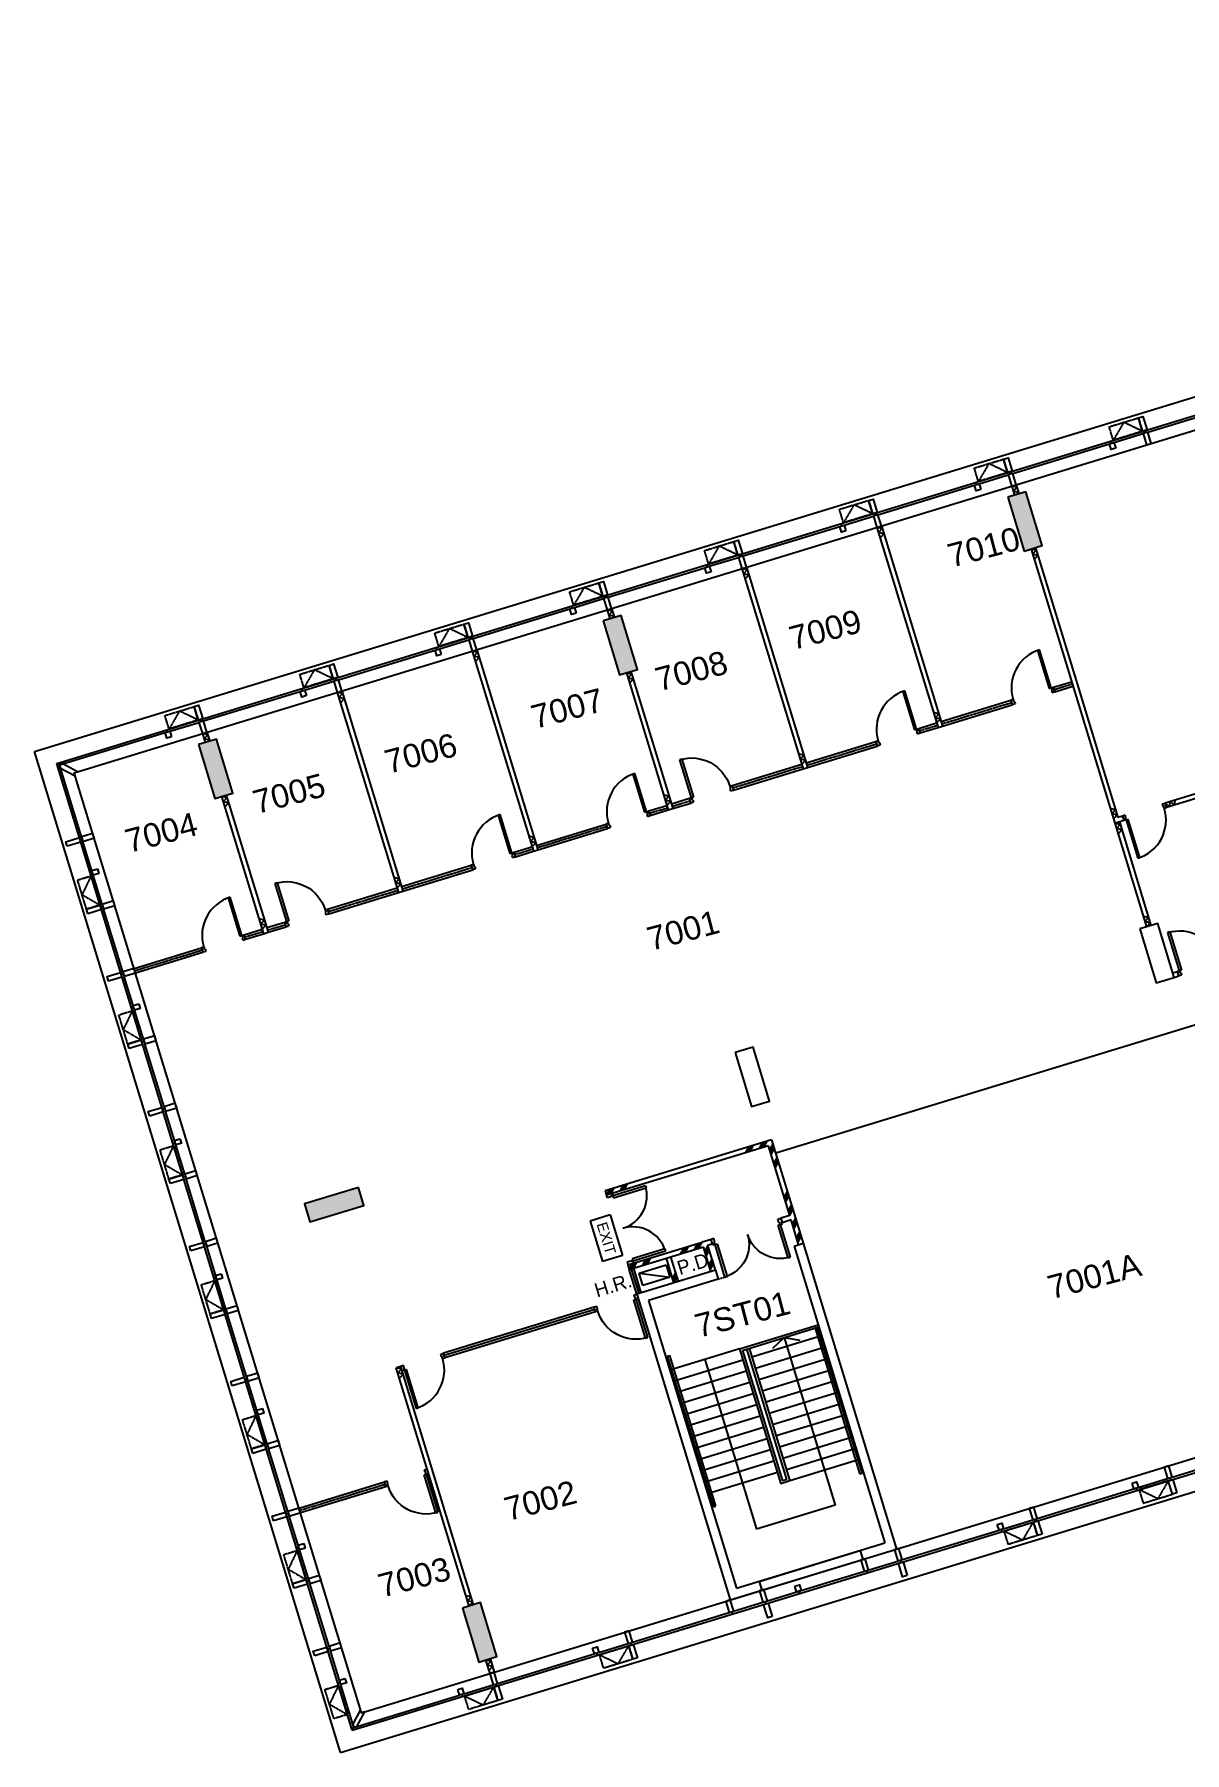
# Model space of a CAD drawing. Header units: millimetres. Extents: x 18595 to 117641, y 6893 to 71647.
# Drawn here: x 18595 to 43060, y 35110 to 71647 of the extents above; entities that cross this region are included whole.
import ezdxf
from ezdxf.enums import TextEntityAlignment as Align

# ---------------------------------------------------------------- set-up
doc = ezdxf.new("R2010")
doc.units = ezdxf.units.MM
for name, pattern in [('HIDDEN', [0.375, 0.25, -0.125]), ('HIDDEN2', [4.7625, 3.175, -1.5875]), ('HIDDENX2', [0.75, 0.5, -0.25])]:
    doc.linetypes.add(name, pattern=pattern)
for name, color, linetype in [('A_Furniture Loose', 8, 'Continuous'), ('DLN041_3', 8, 'Continuous'), ('DLN041__', 8, 'Continuous'), ('DLN061__', 8, 'Continuous'), ('DLN210__', 8, 'Continuous'), ('DLN220__', 8, 'Continuous'), ('DLN240__', 8, 'Continuous'), ('DLN280__', 8, 'Continuous'), ('DLN314__', 8, 'Continuous'), ('DLN325__', 8, 'Continuous'), ('DLN580__', 8, 'Continuous'), ('DLN582_2', 8, 'Continuous'), ('FITDOOR', 8, 'Continuous')]:
    doc.layers.add(name, color=color, linetype=linetype)
doc.styles.add('ROMANS', font='swissl.ttf')
doc.styles.add('SWIS721LT750', font='swissl.ttf')

# ---------------------------------------------------------------- blocks, each defined once
blk = doc.blocks.new('FSEX-V01')
at = {"layer": 'DLN580__'}
for p, q in [((0, 300), (0, 0)), ((0, 300), (600, 300)), ((600, 300), (600, 0)), ((0, 0), (600, 0))]:
    blk.add_line(p, q, dxfattribs=at)
at = {"layer": 'DLN580__', "style": 'ROMANS'}
blk.add_text('EXIT', height=150, dxfattribs=at).set_placement((300, 150), align=Align.MIDDLE)
blk = doc.blocks.new('DR1CR2')
at = {"layer": 'FITDOOR'}
for p, q in [((-50, 0), (-50, -50)), ((-50, 0), (0, 0)), ((0, 0), (0, -25)), ((-62.5, -50), (-50, -50)), ((-62.5, -50), (-62.5, -100)), ((-62.5, -100), (0, -100)), ((-12, -25), (0, -25)), ((-12, -75), (0, -75)), ((0, -75), (0, -100))]:
    blk.add_line(p, q, dxfattribs=at)
blk = doc.blocks.new('DR1AD')
at = {"layer": 'FITDOOR'}
for p, q in [((-45, 1), (0, 1)), ((-45, 1), (-45, 0)), ((0, 0), (0, 1)), ((-45, 0), (0, 0))]:
    blk.add_line(p, q, dxfattribs=at)
blk = doc.blocks.new('DR1AM')
at = {"layer": 'FITDOOR'}
blk.add_arc((0, 0), 1, 90, 180, dxfattribs=at)
blk = doc.blocks.new('DR1CL2')
at = {"layer": 'FITDOOR'}
for p, q in [((50, 0), (0, 0)), ((0, 0), (0, -25)), ((50, 0), (50, -50)), ((12, -25), (0, -25)), ((0, -75), (0, -100)), ((12, -75), (0, -75)), ((62.5, -100), (0, -100)), ((62.5, -50), (50, -50)), ((62.5, -50), (62.5, -100))]:
    blk.add_line(p, q, dxfattribs=at)
blk = doc.blocks.new('DR1CL3')
at = {"layer": 'FITDOOR'}
for p, q in [((0, 0), (0, -37.5)), ((50, 0), (0, 0)), ((50, 0), (50, -50)), ((12, -37.5), (0, -37.5)), ((12, -87.5), (0, -87.5)), ((0, -87.5), (0, -125)), ((62.5, -125), (0, -125)), ((62.5, -50), (50, -50)), ((62.5, -50), (62.5, -125))]:
    blk.add_line(p, q, dxfattribs=at)
blk = doc.blocks.new('DR1CD')
at = {"layer": 'FITDOOR'}
for p, q in [((0, 1), (45, 1)), ((0, 1), (0, 0)), ((45, 0), (45, 1)), ((0, 0), (45, 0))]:
    blk.add_line(p, q, dxfattribs=at)
blk = doc.blocks.new('DR2M')
at = {"layer": 'FITDOOR'}
for centre, start, end in [((0, 0), 0, 90), ((1, 0), 90, 180)]:
    blk.add_arc(centre, 0.5, start, end, dxfattribs=at)
blk = doc.blocks.new('DR1CR3')
at = {"layer": 'FITDOOR'}
for p, q in [((-50, 0), (0, 0)), ((-50, 0), (-50, -50)), ((0, 0), (0, -37.5)), ((-62.5, -50), (-62.5, -125)), ((-62.5, -50), (-50, -50)), ((-62.5, -125), (0, -125)), ((-12, -37.5), (0, -37.5)), ((-12, -87.5), (0, -87.5)), ((0, -87.5), (0, -125))]:
    blk.add_line(p, q, dxfattribs=at)
blk = doc.blocks.new('FSHR-V01')
at = {"layer": 'DLN580__'}
for p, q in [((0, 0), (600, -273)), ((0, 0), (600, 0)), ((0, -273), (0, 0)), ((600, 0), (600, -273)), ((600, -273), (0, -273))]:
    blk.add_line(p, q, dxfattribs=at)
blk = doc.blocks.new('WINDOW-OPEN')
at = {"layer": 'DLN314__', "linetype": 'HIDDEN2', "ltscale": 0.05}
blk.add_lwpolyline([(650, 0), (0, 0), (0, 300), (650, 300)], close=True, dxfattribs=at)
blk.add_lwpolyline([(650, 0), (325, 300), (0, 0)], dxfattribs=at)
blk = doc.blocks.new('314')
at = {"layer": 'DLN314__'}
blk.add_line((600, -250), (600, -300), dxfattribs=at)
for points in [[(650, 0), (550, 0), (550, -250), (650, -250)], [(650, -600), (550, -600), (550, -300), (650, -300)]]:
    blk.add_lwpolyline(points, close=True, dxfattribs=at)
blk = doc.blocks.new('210')
at = {"layer": 'DLN314__'}
blk.add_line((1350, -250), (1350, -300), dxfattribs=at)
blk.add_lwpolyline([(1300, -125), (1400, -125), (1400, -250), (1300, -250)], close=True, dxfattribs=at)
blk = doc.blocks.new('314-1')
at = {"layer": 'DLN314__'}
blk.add_line((-250, -250), (-300, -300), dxfattribs=at)
blk.add_lwpolyline([(71, 0), (0, 0), (0, 71), (-250, -179), (-250, -250), (-179, -250)], close=True, dxfattribs=at)
blk = doc.blocks.new('af')
at = {"layer": 'DLN061__'}
for p, q in [((0, 0), (100, 58)), ((0, 0), (100, -58)), ((0, -115), (100, -58)), ((0, -115), (100, -173))]:
    blk.add_line(p, q, dxfattribs=at)
blk = doc.blocks.new('t')
at = {"layer": 'DLN061__'}
for p, q in [((-100, -58), (0, 0)), ((-100, -58), (0, -115)), ((-100, -173), (0, -115)), ((-100, -173), (-54, -200))]:
    blk.add_line(p, q, dxfattribs=at)
blk = doc.blocks.new('g')
at = {"layer": 'DLN061__'}
for p, q in [((-200, 0), (-100, 100)), ((-150, 0), (-50, 100)), ((-100, 0), (0, 100)), ((100, 0), (200, 100)), ((150, 0), (250, 100)), ((200, 0), (300, 100))]:
    blk.add_line(p, q, dxfattribs=at)

msp = doc.modelspace()

# ---------------------------------------------------------------- linework, layer by layer
at = {"layer": 'A_Furniture Loose'}
for points in [[(39298, 61806), (39681, 61923), (39649, 60659), (40032, 60776)], [(30692, 59175), (31074, 59292), (31042, 58028), (31425, 58144)], [(22085, 56544), (22467, 56661), (22436, 55396), (22818, 55513)], [(24339, 46776), (24456, 46394), (25487, 47127), (25604, 46744)], [(27698, 38183), (28081, 38300), (28049, 37035), (28432, 37152)]]:
    msp.add_solid(points, dxfattribs=at)
at = {"layer": 'DLN061__'}
for p, q in [((34470, 46475), (34470, 46475)), ((32235, 45321), (32168, 45196)), ((32249, 45273), (32183, 45148)), ((32264, 45225), (32197, 45100))]:
    msp.add_line(p, q, dxfattribs=at)
at = {"layer": 'DLN210__'}
for p, q in [((18595, 56397), (68476, 71647)), ((19070, 56145), (68224, 71173)), ((19444, 55946), (68025, 70798)), ((42275, 63187), (44331, 63816)), ((39406, 62310), (41462, 62938)), ((41557, 62968), (42179, 63158)), ((38689, 62091), (39310, 62281)), ((36537, 61433), (38593, 62061)), ((35820, 61213), (36441, 61404)), ((33668, 60556), (35724, 61184)), ((30799, 59679), (32855, 60307)), ((32951, 60336), (33572, 60526)), ((30082, 59459), (30703, 59649)), ((27930, 58801), (29986, 59430)), ((25061, 57924), (27117, 58553)), ((27213, 58582), (27835, 58772)), ((24344, 57705), (24966, 57895)), ((22192, 57047), (24248, 57676)), ((21475, 56828), (22097, 57018)), ((20662, 56579), (21379, 56799)), ((25103, 35110), (18595, 56397)), ((19132, 56112), (20662, 56579)), ((25356, 35584), (19070, 56145)), ((19600, 54582), (19132, 56112)), ((25555, 35959), (19444, 55946)), ((20038, 53147), (19629, 54486)), ((20477, 51713), (20068, 53051)), ((20916, 50278), (20506, 51617)), ((21354, 48844), (20945, 50183)), ((21793, 47409), (21383, 48748)), ((22231, 45975), (21822, 47314)), ((22670, 44540), (22261, 45879)), ((23108, 43106), (22699, 44445)), ((25356, 35584), (54236, 44414)), ((25555, 35959), (53383, 44467)), ((25103, 35110), (54347, 44050)), ((23547, 41671), (23138, 43010)), ((42794, 40968), (45567, 41816)), ((23986, 40237), (23576, 41576)), ((39925, 40091), (42698, 40939)), ((24424, 38802), (24015, 40141)), ((38395, 39623), (39112, 39842)), ((39208, 39871), (39829, 40061)), ((37056, 39214), (38395, 39623)), ((34008, 38752), (36159, 39410)), ((34066, 38561), (36218, 39219)), ((35526, 38746), (36960, 39184)), ((34187, 38336), (35526, 38746)), ((24863, 37368), (24453, 38707)), ((32657, 37869), (34091, 38307)), ((31318, 37459), (32657, 37869)), ((25389, 35647), (24892, 37272)), ((30601, 37240), (31222, 37430)), ((28449, 36582), (29788, 36992)), ((29788, 36992), (30505, 37211)), ((27732, 36363), (28353, 36553)), ((26919, 36114), (27636, 36334)), ((25389, 35647), (26919, 36114))]:
    msp.add_line(p, q, dxfattribs=at)
at = {"layer": 'DLN220__'}
for p, q in [((39383, 62042), (39442, 61850)), ((39479, 62071), (39537, 61880)), ((36514, 61164), (37815, 56909)), ((36610, 61194), (37911, 56938)), ((39793, 60703), (42249, 52670)), ((39888, 60732), (40751, 57911)), ((33645, 60287), (34946, 56032)), ((33741, 60317), (35042, 56061)), ((30777, 59410), (30835, 59219)), ((30872, 59439), (30931, 59248)), ((27908, 58533), (29209, 54278)), ((28003, 58562), (29304, 54307)), ((31281, 58101), (32173, 55184)), ((31186, 58071), (32078, 55155)), ((40273, 57765), (40655, 57882)), ((40302, 57669), (40273, 57765)), ((40302, 57669), (40684, 57786)), ((40751, 57911), (41642, 54994)), ((25039, 57656), (26340, 53400)), ((25134, 57685), (26435, 53430)), ((37882, 57034), (39364, 57487)), ((37911, 56938), (39393, 57391)), ((39364, 57487), (39393, 57391)), ((37404, 56888), (37786, 57005)), ((22170, 56779), (22228, 56588)), ((22265, 56808), (22324, 56617)), ((37433, 56792), (37404, 56888)), ((37433, 56792), (37815, 56909)), ((37815, 56909), (37911, 56938)), ((35013, 56157), (36495, 56610)), ((35042, 56061), (36524, 56514)), ((36495, 56610), (36524, 56514)), ((33435, 55674), (34917, 56127)), ((33464, 55579), (34946, 56032)), ((34946, 56032), (35042, 56061)), ((44655, 55915), (42647, 55301)), ((33435, 55674), (33464, 55579)), ((44493, 55761), (42676, 55206)), ((22579, 55440), (23471, 52523)), ((22675, 55469), (23566, 52553)), ((31666, 55133), (32048, 55250)), ((32078, 55155), (32173, 55184)), ((32526, 55396), (32144, 55280)), ((32173, 55184), (32556, 55301)), ((32556, 55301), (32526, 55396)), ((42676, 55206), (42647, 55301)), ((42647, 55301), (42676, 55206)), ((29275, 54402), (30757, 54856)), ((30757, 54856), (30787, 54760)), ((31695, 55038), (31666, 55133)), ((31695, 55038), (32078, 55155)), ((41767, 54928), (41576, 54869)), ((41738, 55023), (41642, 54994)), ((41672, 54899), (42344, 52699)), ((41738, 55023), (41767, 54928)), ((41738, 55023), (41767, 54928)), ((29304, 54307), (30787, 54760)), ((28797, 54256), (29179, 54373)), ((28826, 54161), (28797, 54256)), ((28826, 54161), (29209, 54278)), ((29209, 54278), (29304, 54307)), ((26406, 53525), (27888, 53978)), ((26435, 53430), (27918, 53883)), ((27888, 53978), (27918, 53883)), ((24828, 53043), (26311, 53496)), ((24857, 52947), (26340, 53400)), ((26340, 53400), (26435, 53430)), ((24828, 53043), (24857, 52947)), ((23059, 52502), (23442, 52619)), ((23920, 52765), (23537, 52648)), ((23566, 52553), (23949, 52670)), ((23949, 52670), (23920, 52765)), ((23088, 52406), (23059, 52502)), ((23088, 52406), (23471, 52523)), ((23471, 52523), (23566, 52553)), ((20716, 51786), (22151, 52224)), ((20745, 51690), (22180, 52129)), ((22151, 52224), (22180, 52129)), ((47750, 51947), (34362, 47854)), ((42809, 51691), (42905, 51720)), ((42838, 51595), (42934, 51625)), ((42934, 51625), (42905, 51720)), ((34274, 48140), (30736, 47059)), ((34208, 48016), (30765, 46963)), ((34661, 46533), (34208, 48016)), ((34274, 48140), (34947, 45941)), ((30736, 47059), (30765, 46963)), ((34661, 46533), (34470, 46475)), ((34470, 46475), (34499, 46379)), ((34690, 46438), (34499, 46379)), ((34851, 45912), (34690, 46438)), ((31218, 45481), (32796, 45963)), ((31248, 45385), (32826, 45868)), ((32988, 46022), (32796, 45963)), ((32986, 45342), (32826, 45868)), ((33017, 45926), (32921, 45897)), ((33082, 45371), (32921, 45897)), ((33017, 45926), (32988, 46022)), ((31218, 45481), (31248, 45385)), ((31408, 44859), (31248, 45385)), ((31456, 44874), (31295, 45400)), ((31504, 44888), (31343, 45414)), ((32197, 45100), (32037, 45626)), ((32293, 45130), (32132, 45656)), ((30500, 44581), (27296, 43602)), ((30529, 44486), (30500, 44581)), ((30515, 44534), (27311, 43554)), ((30529, 44486), (27326, 43506)), ((27326, 43506), (27296, 43602)), ((26388, 43324), (26292, 43295)), ((27842, 38227), (26292, 43295)), ((27937, 38256), (26388, 43324)), ((24225, 40310), (26042, 40866)), ((24254, 40214), (26071, 40770)), ((26071, 40770), (26042, 40866)), ((28193, 37079), (28280, 36792)), ((28288, 37108), (28376, 36821))]:
    msp.add_line(p, q, dxfattribs=at)
at = {"layer": 'DLN220__', "linetype": 'HIDDEN', "ltscale": 15}
for p, q in [((40287, 57717), (40670, 57834)), ((37896, 56986), (39379, 57439)), ((37418, 56840), (37801, 56957)), ((35028, 56109), (36510, 56562)), ((33450, 55626), (34932, 56080)), ((31680, 55086), (32063, 55202)), ((32159, 55232), (32541, 55349)), ((29290, 54355), (30772, 54808)), ((28812, 54208), (29194, 54325)), ((26421, 53477), (27903, 53931)), ((24843, 52995), (26325, 53448)), ((23552, 52600), (23934, 52717)), ((23074, 52454), (23456, 52571)), ((20731, 51738), (22165, 52176)), ((24239, 40262), (26056, 40818))]:
    msp.add_line(p, q, dxfattribs=at)
at = {"layer": 'DLN240__', "linetype": 'HIDDENX2'}
msp.add_line((33140, 45180), (33332, 45238), dxfattribs=at)
at = {"layer": 'DLN240__'}
for p, q in [((33594, 43697), (35267, 44209)), ((33656, 43664), (35282, 44161)), ((35340, 43970), (33858, 43517)), ((34541, 43935), (34293, 43700)), ((34541, 43935), (35630, 40372)), ((34541, 43935), (34877, 43878)), ((35201, 44136), (36151, 41028)), ((35248, 44151), (36199, 41043)), ((32057, 43541), (32105, 43556)), ((32057, 43541), (33037, 40338)), ((32105, 43556), (33084, 40352)), ((33594, 43697), (32111, 43244)), ((33594, 43697), (34471, 40828)), ((33656, 43664), (34504, 40891)), ((34600, 40920), (33752, 43693)), ((33800, 43708), (34662, 40887)), ((35413, 43731), (33931, 43278)), ((35486, 43492), (34004, 43039)), ((33667, 43458), (32184, 43005)), ((33740, 43219), (32258, 42766)), ((32852, 43471), (33956, 39861)), ((35560, 43253), (34077, 42799)), ((33813, 42980), (32331, 42527)), ((35633, 43014), (34150, 42560)), ((35706, 42774), (34223, 42321)), ((33886, 42741), (32404, 42288)), ((33959, 42502), (32477, 42049)), ((35779, 42535), (34297, 42082)), ((34032, 42263), (32550, 41810)), ((34105, 42024), (32623, 41571)), ((35852, 42296), (34370, 41843)), ((35925, 42057), (34443, 41604)), ((34178, 41785), (32696, 41331)), ((35998, 41818), (34516, 41365)), ((34251, 41546), (32769, 41092)), ((34325, 41307), (32842, 40853)), ((36071, 41579), (34589, 41126)), ((36144, 41340), (34662, 40887)), ((34398, 41067), (32915, 40614)), ((36199, 41043), (36151, 41028)), ((34662, 40887), (34471, 40828)), ((34600, 40920), (34504, 40891)), ((33037, 40338), (33084, 40352)), ((35630, 40372), (33956, 39861))]:
    msp.add_line(p, q, dxfattribs=at)
at = {"layer": 'DLN280__'}
for p, q in [((34756, 45882), (34947, 45941)), ((34756, 45882), (36685, 39571)), ((34947, 45941), (36935, 39438)), ((33082, 45371), (31408, 44859)), ((33082, 45371), (33140, 45180)), ((33140, 45180), (31658, 44726)), ((31408, 44859), (33397, 38356)), ((31658, 44726), (33529, 38606)), ((33529, 38606), (36685, 39571)), ((33397, 38356), (36935, 39438)), ((36159, 39410), (36218, 39219)), ((34008, 38752), (34066, 38561))]:
    msp.add_line(p, q, dxfattribs=at)
for points in [[(39298, 61806), (39649, 60659), (40032, 60776), (39681, 61923)], [(30692, 59175), (31042, 58028), (31425, 58144), (31074, 59292)], [(22085, 56544), (22436, 55396), (22818, 55513), (22467, 56661)], [(42105, 52626), (42456, 51478), (42838, 51595), (42488, 52743)], [(33498, 49995), (33849, 48847), (34232, 48964), (33881, 50112)], [(25487, 47127), (24339, 46776), (24456, 46394), (25604, 46744)], [(27698, 38183), (28049, 37035), (28432, 37152), (28081, 38300)]]:
    msp.add_lwpolyline(points, close=True, dxfattribs=at)
at = {"layer": 'DLN314__'}
for p, q in [((36291, 38980), (36305, 38932)), ((33422, 38103), (33436, 38055))]:
    msp.add_line(p, q, dxfattribs=at)
for points in [[(36265, 39233), (36170, 39204), (36243, 38965), (36339, 38994)], [(33397, 38356), (33301, 38327), (33374, 38088), (33470, 38117)]]:
    msp.add_lwpolyline(points, close=True, dxfattribs=at)

# ---------------------------------------------------------------- block references
at = {"layer": 'DLN061__', "xscale": -1}
for name, p, rotation in [('t', (39383, 62042), 17.00000000001537), ('af', (36627, 61138), 17.00000000001537), ('af', (39905, 60677), 17.00000000001537), ('af', (33758, 60261), 17.00000000001537), ('t', (30777, 59410), 17.00000000001537), ('af', (28020, 58507), 17.00000000001537), ('af', (31298, 58045), 17.00000000001537), ('af', (25151, 57630), 17.00000000001537), ('af', (37831, 57199), 17.00000000001537), ('t', (22170, 56779), 17.00000000001537), ('af', (34962, 56322), 17.00000000001537), ('af', (22692, 55414), 17.00000000001537), ('af', (32093, 55445), 17.00000000001537), ('af', (41592, 55160), 17.00000000001537), ('af', (41689, 54843), 17.00000000001537), ('af', (29224, 54568), 17.00000000001537), ('af', (26356, 53691), 17.00000000001537), ('af', (23487, 52814), 17.00000000001537), ('af', (42293, 52865), 17.00000000001537), ('g', (34296, 47729), 286.9999999991571), ('g', (34603, 46725), 286.9999999991571), ('g', (34778, 46151), 286.9999999991571), ('g', (32980, 45706), 106.999999999157), ('af', (26405, 43269), 17.00000000001537), ('af', (27887, 38421), 17.00000000001537), ('af', (28305, 37053), 17.00000000001537)]:
    msp.add_blockref(name, p, dxfattribs=dict(at, rotation=rotation))
at = {"layer": 'DLN061__'}
for name, p, rotation in [('af', (42731, 55222), 106.999999999157), ('g', (33921, 47928), 17.00000000001532), ('g', (30956, 47022), 17.00000000001532), ('g', (32539, 45780), 17.00000000001532), ('g', (31439, 45444), 17.00000000001532)]:
    msp.add_blockref(name, p, dxfattribs=dict(at, rotation=rotation))
at = {"layer": 'DLN314__'}
for name, p, rotation in [('WINDOW-OPEN', (41543, 63016), 17.00000000050286), ('314', (42874, 63109), 196.9999999999545), ('210', (42874, 63109), 196.9999999999509), ('WINDOW-OPEN', (38674, 62138), 17.00000000050286), ('314', (40005, 62232), 196.9999999999545), ('210', (40005, 62232), 196.9999999999509), ('314', (37136, 61354), 196.9999999999545), ('WINDOW-OPEN', (35805, 61261), 17.00000000050286), ('210', (37136, 61354), 196.9999999999509), ('WINDOW-OPEN', (32936, 60384), 17.00000000050286), ('314', (34267, 60477), 196.9999999999545), ('210', (34267, 60477), 196.9999999999509), ('WINDOW-OPEN', (30067, 59507), 17.00000000050286), ('314', (31398, 59600), 196.9999999999545), ('210', (31398, 59600), 196.9999999999509), ('WINDOW-OPEN', (27198, 58630), 17.00000000050286), ('314', (28529, 58723), 196.9999999999545), ('210', (28529, 58723), 196.9999999999509), ('WINDOW-OPEN', (24329, 57753), 17.00000000050286), ('314', (25660, 57846), 196.9999999999545), ('210', (25660, 57846), 196.9999999999509), ('314', (22791, 56969), 196.9999999999545), ('WINDOW-OPEN', (21460, 56876), 17.00000000050286), ('210', (22791, 56969), 196.9999999999509), ('314-1', (19444, 55946), 286.9999998577532), ('314', (19678, 55181), 286.9999999998709), ('WINDOW-OPEN', (19991, 53132), 106.999999999218), ('210', (19678, 55181), 286.9999999999249), ('314', (20117, 53746), 286.9999999998709), ('314', (20555, 52312), 286.9999999998709), ('WINDOW-OPEN', (20868, 50264), 106.999999999218), ('210', (20555, 52312), 286.9999999999249), ('314', (20994, 50877), 286.9999999998709), ('314', (21432, 49443), 286.9999999998709), ('WINDOW-OPEN', (21745, 47395), 106.999999999218), ('210', (21432, 49443), 286.9999999999249), ('314', (21871, 48008), 286.9999999998709), ('314', (22310, 46574), 286.9999999998709), ('WINDOW-OPEN', (22622, 44526), 106.999999999218), ('210', (22310, 46574), 286.9999999999249), ('314', (22748, 45139), 286.9999999998709), ('314', (23187, 43705), 286.9999999998709), ('210', (23187, 43705), 286.9999999999249), ('WINDOW-OPEN', (23499, 41657), 106.999999999218), ('314', (23625, 42270), 286.9999999998709), ('314', (42099, 41017), 16.99999999998646), ('210', (40664, 40578), 17.00000000004043), ('314', (24064, 40836), 286.9999999998709), ('314', (39230, 40140), 16.99999999998646), ('210', (37796, 39701), 17.00000000004043), ('WINDOW-OPEN', (39844, 40014), 197.0000000005029), ('210', (24064, 40836), 286.9999999999249), ('WINDOW-OPEN', (24376, 38788), 106.999999999218), ('314', (36361, 39263), 16.99999999998646), ('314', (24502, 39402), 286.9999999998709), ('314', (33492, 38386), 16.99999999998646), ('210', (33492, 38386), 17.00000000001532), ('314', (30623, 37508), 16.99999999998646), ('314', (24941, 37967), 286.9999999998709), ('210', (29189, 37070), 17.00000000004043), ('WINDOW-OPEN', (31237, 37382), 197.0000000005029), ('WINDOW-OPEN', (25253, 35919), 106.999999999218), ('210', (24941, 37967), 286.9999999999249), ('314', (27754, 36631), 16.99999999998646), ('210', (26320, 36193), 17.00000000004043), ('WINDOW-OPEN', (28368, 36505), 197.0000000005029), ('314-1', (25555, 35959), 17.00000000655237)]:
    msp.add_blockref(name, p, dxfattribs=dict(at, rotation=rotation))
at = {"layer": 'DLN314__', "xscale": -1, "rotation": 196.9999999995008}
msp.add_blockref('WINDOW-OPEN', (42091, 40701), dxfattribs=at)
at = {"layer": 'DLN325__'}
for name, p, xscale, yscale, zscale, rotation in [('DR1AM', (40225, 57750), 850.0000000000136, 850.0000000000136, 850.0000000000136, 16.99999999997207), ('DR1AM', (37356, 56873), 850.0000000000136, 850.0000000000136, 850.0000000000136, 16.99999999997207), ('DR1AM', (32574, 55411), -850.0000000000197, 850, 850, 16.99999999990633), ('DR1AM', (31618, 55119), 850.0000000000136, 850.0000000000136, 850.0000000000136, 16.99999999997207), ('DR1AM', (41815, 54942), 850.0000000000136, 850.0000000000136, 850.0000000000136, 196.999999999972), ('DR1AM', (28749, 54242), 850.0000000000136, 850.0000000000136, 850.0000000000136, 16.99999999997207), ('DR1AM', (23968, 52780), -850.0000000000197, 850, 850, 16.99999999990633), ('DR1AM', (23011, 52487), 850.0000000000136, 850.0000000000136, 850.0000000000136, 16.99999999997207), ('DR1AM', (42953, 51735), -850.0000000000135, 850, 850, 17.00000000002768), ('DR2M', (30899, 46952), 1450.000000000066, 1450.000000000066, 1450.000000000066, 286.9999999999978), ('DR2M', (33072, 45917), -1450.00000000001, 1450, 1450, 197.0000000000004), ('DR1AM', (31390, 44749), -849.9999999999906, 850, 850, 197.0000000000158), ('DR1AM', (26465, 43243), 850.0000000000308, 850.0000000000308, 850.0000000000308, 196.9999999999762), ('DR1AM', (26931, 41033), -849.9999999999906, 850, 850, 197.0000000000158)]:
    msp.add_blockref(name, p, dxfattribs=dict(at, xscale=xscale, yscale=yscale, zscale=zscale, rotation=rotation))
for name, p, yscale, rotation in [('DR1AD', (40225, 57750), 850, 17.00000000369218), ('DR1AD', (37356, 56873), 850, 17.00000000369218), ('DR1AD', (31618, 55119), 850, 17.00000000369218), ('DR1AD', (28749, 54242), 850, 17.00000000369218), ('DR1AD', (41815, 54942), 850, 197.0000000036921), ('DR1AD', (23011, 52487), 850, 17.00000000369218), ('DR1CD', (30899, 46952), 725, 287.0000000026511), ('DR1AD', (31323, 45565), 725, 287.0000000026511), ('DR1AD', (26465, 43243), 850, 197.0000000026514)]:
    msp.add_blockref(name, p, dxfattribs=dict(at, yscale=yscale, rotation=rotation))
for name, p, rotation in [('DR1CR2', (40273, 57765), 17.00000000369218), ('DR1CL2', (39364, 57487), 17.00000000369218), ('DR1CR2', (37404, 56888), 17.00000000369218), ('DR1CL2', (36495, 56610), 17.00000000369218), ('DR1CL2', (42676, 55206), 197.0000000036921), ('DR1CL2', (30757, 54856), 17.00000000369218), ('DR1CR2', (31666, 55133), 17.00000000369218), ('DR1CR2', (41767, 54928), 197.0000000036921), ('DR1CR2', (28797, 54256), 17.00000000369218), ('DR1CL2', (27888, 53978), 17.00000000369218), ('DR1CR2', (23059, 52502), 17.00000000369218), ('DR1CL2', (22151, 52224), 17.00000000369218), ('DR1CL3', (30885, 47000), 287.0000000026511), ('DR1CR3', (31338, 45517), 287.0000000026511), ('DR1CL2', (27326, 43506), 197.0000000026514), ('DR1CR2', (26417, 43229), 197.0000000026514)]:
    msp.add_blockref(name, p, dxfattribs=dict(at, rotation=rotation))
at = {"layer": 'DLN325__', "xscale": -1}
for name, p, yscale, rotation in [('DR1AD', (32574, 55411), 850, 16.99999999881936), ('DR1AD', (23968, 52780), 850, 16.99999999881936), ('DR1AD', (42953, 51735), 850, 16.99999999630753), ('DR1AD', (34459, 46341), 725, 197.0000000000153), ('DR1CD', (33072, 45917), 725, 197.0000000000153), ('DR1AD', (31390, 44749), 850, 196.9999999991998), ('DR1AD', (26931, 41033), 850, 196.9999999991998)]:
    msp.add_blockref(name, p, dxfattribs=dict(at, yscale=yscale, rotation=rotation))
for name, p, rotation in [('DR1CL2', (33435, 55674), 16.99999999881936), ('DR1CR2', (32526, 55396), 16.99999999881936), ('DR1CL2', (24828, 53043), 16.99999999881936), ('DR1CR2', (23920, 52765), 16.99999999881936), ('DR1CR2', (42905, 51720), 16.99999999630753), ('DR1CR3', (34506, 46355), 197.0000000000153), ('DR1CL3', (33024, 45902), 197.0000000000153), ('DR1CL2', (30529, 44486), 196.9999999991998), ('DR1CR2', (31438, 44764), 196.9999999991998), ('DR1CR2', (26979, 41048), 196.9999999991998), ('DR1CL2', (26071, 40770), 196.9999999991998)]:
    msp.add_blockref(name, p, dxfattribs=dict(at, rotation=rotation))
at = {"layer": 'DLN580__', "rotation": 17.00000000001532}
msp.add_blockref('FSHR-V01', (31456, 45304), dxfattribs=at)
at = {"layer": 'DLN582_2', "xscale": 1.499999999998487, "yscale": 1.499999999998487, "zscale": 1.499999999998487, "rotation": 287.0000000015067}
msp.add_blockref('FSEX-V01', (30414, 46413), dxfattribs=at)

# ---------------------------------------------------------------- texts
at = {"layer": 'DLN041_3', "style": 'SWIS721LT750'}
for s, p in [('7010', (38099, 60307)), ('7009', (34729, 58552)), (' 7008', (31693, 57624)), ('7007', (29242, 56875)), ('7006', (26127, 55922)), ('7005', (23324, 55065)), ('7004', (20605, 54237)), ('7001', (31706, 52157)), ('7001A', (40226, 44747)), ('7ST01', (32723, 43928)), ('7002', (28670, 40032)), ('7003', (25988, 38403))]:
    msp.add_text(s, height=500, rotation=14.7636, dxfattribs=at).set_placement(p)
at = {"layer": 'DLN041__', "insert": (32323, 45261), "char_height": 300, "width": 2604.88, "attachment_point": 7, "rotation": 17, "style": 'SWIS721LT750'}
msp.add_mtext('{\\fUnivers|b0|i0|c0|p34;P.D.}', dxfattribs=at)
at = {"layer": 'DLN580__', "insert": (30563, 44786), "char_height": 300, "width": 2017.31, "attachment_point": 7, "rotation": 17, "style": 'SWIS721LT750'}
msp.add_mtext('{\\fUnivers|b0|i0|c0|p34;H.R.}', dxfattribs=at)

doc.saveas('drawing.dxf')
